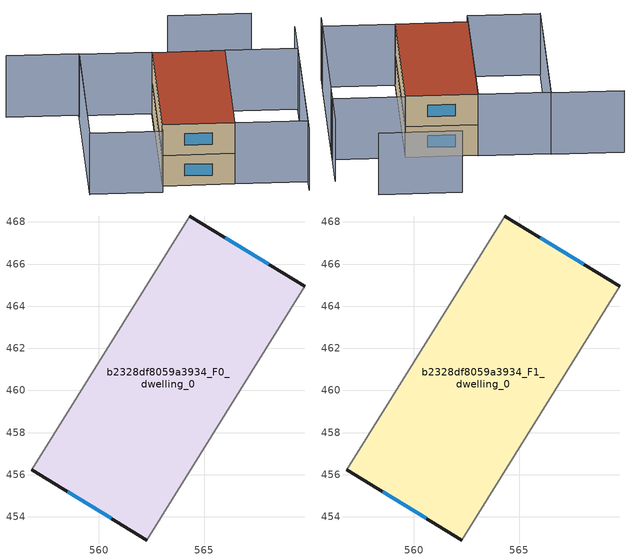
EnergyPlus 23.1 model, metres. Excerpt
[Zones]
b2328df8059a3934_F0_dwelling_0
 floor ground (EU_floor_Construction): 569.77,464.94 562.28,452.9 556.82,456.24 564.31,468.28 z0
 wall outside (EU_wall_Construction): 569.77,464.94 564.31,468.28 / 556.82,456.24 562.28,452.9 z0:3
 wall adiabatic (EU_wall_Construction): 564.31,468.28 556.82,456.24 / 562.28,452.9 569.77,464.94 z0:3
 window (EU_Window_Construction): 568.07,465.98 566.01,467.24 / 558.52,455.2 560.58,453.94 z0.93:2.07
b2328df8059a3934_F1_dwelling_0
 floor to b2328df8059a3934_F0_dwelling_0 (EU_floor_Construction): 569.77,464.94 562.28,452.9 556.82,456.24 564.31,468.28 z3
 wall outside (EU_wall_Construction): 569.77,464.94 564.31,468.28 / 556.82,456.24 562.28,452.9 z3:6
 wall adiabatic (EU_wall_Construction): 564.31,468.28 556.82,456.24 / 562.28,452.9 569.77,464.94 z3:6
 window (EU_Window_Construction): 568.07,465.98 566.01,467.24 / 558.52,455.2 560.58,453.94 z3.93:5.07
 roof outside (EU_roof_Construction): 562.28,452.9 569.77,464.94 564.31,468.28 556.82,456.24 z6
shading: 566.87,448.16 577.43,465.14 / 553.52,475.17 558.96,471.79 / 558.96,471.79 550.73,458.57 / 575.84,469.5 569.63,473.36 / 550.75,458.6 558.91,471.72 / 558.91,471.72 564.35,468.34 / 564.35,468.34 556.18,455.22 / 556.18,455.22 550.75,458.6 / 575.23,461.6 567.71,449.52 / 567.71,449.52 562.28,452.9 / 562.28,452.9 569.79,464.98 / 569.79,464.98 575.23,461.6 z0:6
[Building]
EU S2 Campaign: North Axis=0; Terrain=City; Solar Distribution=FullExterior
[Site:Location]
Montreal-Trudeau.Intl.AP: Latitude=45.4667; Longitude=-73.75; Time Zone=-5; Elevation=36
[SizingPeriod:WeatherFileDays]
AnnualSizingPeriod: Begin Month=1; Begin Day of Month=1; End Month=12; End Day of Month=31; Day of Week for Start Day=Monday; Use Weather File Daylight Saving Period=No; Use Weather File Rain and Snow Indicators=No
[MATERIAL]
EU_InternalMass_Material: Roughness=MediumRough; Thickness=0.1; Conductivity=1; Density=1800; Specific Heat=900; Thermal Absorptance=0.9; Solar Absorptance=0.7; Visible Absorptance=0.7
[MATERIAL:NOMASS] Roughness=MediumRough; Thermal Absorptance=0.9; Solar Absorptance=0.7; Visible Absorptance=0.7
Name | Thermal Resistance
EU_wall_NoMass; EU_floor_NoMass | 1.36485
EU_roof_NoMass | 2.55992
[WINDOWMATERIAL:SIMPLEGLAZINGSYSTEM]
EU_Window_SimpleGlazing: UFactor=3.92339; Solar Heat Gain Coefficient=0.8; Visible Transmittance=0.8
[CONSTRUCTION]
EU_wall_Construction: EU_wall_NoMass
EU_roof_Construction: EU_roof_NoMass
EU_floor_Construction: EU_floor_NoMass
EU_Window_Construction: EU_Window_SimpleGlazing
EU_InternalMass_Construction: EU_InternalMass_Material
[ZONE] Type=1; Multiplier=1; Ceiling Height=autocalculate; Volume=272.176; Floor Area=autocalculate; Part of Total Floor Area=Yes
b2328df8059a3934_F0_dwelling_0; b2328df8059a3934_F1_dwelling_0
[INTERNALMASS] Construction=EU_InternalMass_Construction; Surface Area=90.7255
Name | Zone or ZoneList
b2328df8059a3934_F0_dwelling_0_EU_InternalMass | b2328df8059a3934_F0_dwelling_0
b2328df8059a3934_F1_dwelling_0_EU_InternalMass | b2328df8059a3934_F1_dwelling_0
[OTHEREQUIPMENT] Fuel Type=Electricity; Design Level Calculation Method=Watts/Area; Power per Zone Floor Area=1; Fraction Latent=0; Fraction Radiant=0; Fraction Lost=0; Carbon Dioxide Generation Rate=0; EndUse Subcategory=EU_Step8_InternalGains
Name | Zone or ZoneList or Space or SpaceList | Schedule
EU_Step8_InternalGain_b2328df8059a3934_F0_dwelling_0_f000 | b2328df8059a3934_F0_dwelling_0 | EU_Step8_GainSchedule_b2328df8059a3934_F0_dwelling_0_f000
EU_Step8_InternalGain_b2328df8059a3934_F1_dwelling_0_f000 | b2328df8059a3934_F1_dwelling_0 | EU_Step8_GainSchedule_b2328df8059a3934_F1_dwelling_0_f000
[ZONEVENTILATION:DESIGNFLOWRATE] Schedule=EU_AlwaysOn; Design Flow Rate Calculation Method=AirChanges/Hour; Air Changes per Hour=0.860309; Ventilation Type=Natural; Fan Pressure Rise=0; Fan Total Efficiency=1; Constant Term Coefficient=1; Temperature Term Coefficient=0; Velocity Term Coefficient=0; Velocity Squared Term Coefficient=0; Minimum Indoor Temperature=-100; Maximum Indoor Temperature=100; Delta Temperature=-100; Minimum Outdoor Temperature=-100; Maximum Outdoor Temperature=100; Maximum Wind Speed=40
Name | Zone or ZoneList or Space or SpaceList
EU_ConstantAir_b2328df8059a3934_F0_dwelling_0 | b2328df8059a3934_F0_dwelling_0
EU_ConstantAir_b2328df8059a3934_F1_dwelling_0 | b2328df8059a3934_F1_dwelling_0
[HVACTEMPLATE:THERMOSTAT] Constant Heating Setpoint=20; Constant Cooling Setpoint=50
EU_HeatOnly_b2328df8059a3934_F0_dwelling_0; EU_HeatOnly_b2328df8059a3934_F1_dwelling_0
[HVACTEMPLATE:ZONE:IDEALLOADSAIRSYSTEM] System Availability Schedule=EU_AlwaysOn; Maximum Heating Supply Air Temperature=50; Minimum Cooling Supply Air Temperature=13; Maximum Heating Supply Air Humidity Ratio=0.0156; Minimum Cooling Supply Air Humidity Ratio=0.0077; Heating Limit=NoLimit; Cooling Limit=NoLimit; Heating Availability Schedule=EU_AlwaysOn; Cooling Availability Schedule=EU_CoolingOff; Dehumidification Control Type=ConstantSensibleHeatRatio; Cooling Sensible Heat Ratio=0.7; Dehumidification Setpoint=60; Humidification Control Type=None; Humidification Setpoint=30; Outdoor Air Method=None; Outdoor Air Flow Rate per Person=0.00944; Outdoor Air Flow Rate per Zone Floor Area=0; Outdoor Air Flow Rate per Zone=0; Demand Controlled Ventilation Type=None; Outdoor Air Economizer Type=NoEconomizer; Heat Recovery Type=None; Sensible Heat Recovery Effectiveness=0.7; Latent Heat Recovery Effectiveness=0.65
Name | Template Thermostat
b2328df8059a3934_F0_dwelling_0 | EU_HeatOnly_b2328df8059a3934_F0_dwelling_0
b2328df8059a3934_F1_dwelling_0 | EU_HeatOnly_b2328df8059a3934_F1_dwelling_0
[SIZING:ZONE] Zone Cooling Design Supply Air Temperature Input Method=SupplyAirTemperature; Zone Cooling Design Supply Air Temperature=13; Zone Heating Design Supply Air Temperature Input Method=SupplyAirTemperature; Zone Heating Design Supply Air Temperature=50; Zone Cooling Design Supply Air Humidity Ratio=0.008; Zone Heating Design Supply Air Humidity Ratio=0.008; Cooling Design Air Flow Method=DesignDay; Cooling Design Air Flow Rate=0; Cooling Minimum Air Flow per Zone Floor Area=0.000762; Cooling Minimum Air Flow=0; Cooling Minimum Air Flow Fraction=0.2; Heating Design Air Flow Method=DesignDay; Heating Design Air Flow Rate=0; Heating Maximum Air Flow per Zone Floor Area=0.002032; Heating Maximum Air Flow=0.141576; Heating Maximum Air Flow Fraction=0.3; Account for Dedicated Outdoor Air System=No; Dedicated Outdoor Air System Control Strategy=NeutralSupplyAir; Dedicated Outdoor Air Low Setpoint Temperature for Design=autosize; Dedicated Outdoor Air High Setpoint Temperature for Design=autosize; Zone Load Sizing Method=Sensible Load Only No Latent Load; Zone Latent Cooling Design Supply Air Humidity Ratio Input Method=HumidityRatioDifference; Zone Cooling Design Supply Air Humidity Ratio Difference=0.005; Zone Latent Heating Design Supply Air Humidity Ratio Input Method=HumidityRatioDifference; Zone Humidification Design Supply Air Humidity Ratio Difference=0.005
b2328df8059a3934_F0_dwelling_0; b2328df8059a3934_F1_dwelling_0
[SCHEDULE:CONSTANT]
Name | Hourly Value
EU_AlwaysOn | 1
EU_CoolingOff | 0
[SCHEDULE:FILE] Column Number=1; Rows to Skip at Top=0; Number of Hours of Data=8760; Column Separator=Comma; Interpolate to Timestep=No; Minutes per Item=60; Adjust Schedule for Daylight Savings=Yes
Name | File
EU_Step8_GainSchedule_b2328df8059a3934_F0_dwelling_0_f000 | ../../schedules/b2328df8059a3934/b2328df8059a3934_F0_dwelling_0_f000_gain.csv
EU_Step8_GainSchedule_b2328df8059a3934_F1_dwelling_0_f000 | ../../schedules/b2328df8059a3934/b2328df8059a3934_F1_dwelling_0_f000_gain.csv
